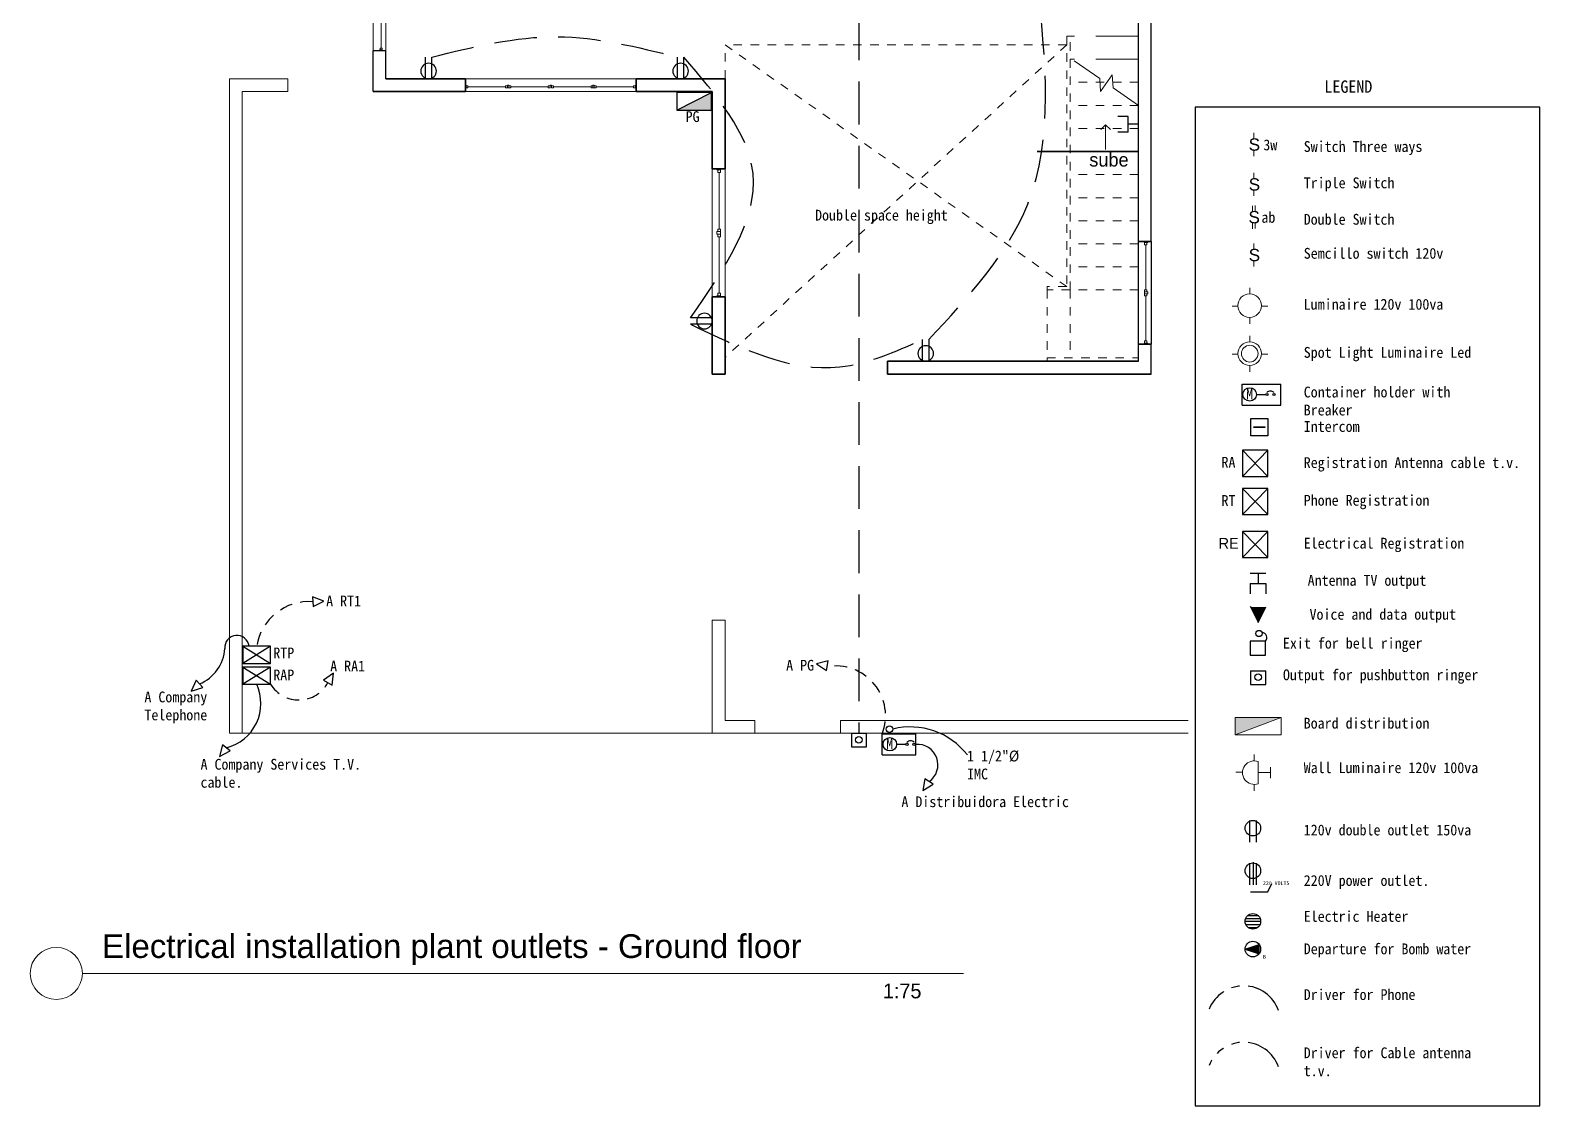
# Model space of a CAD drawing. Header units: inches. Extents: x 41 to 213, y -29 to -2.
# Drawn here: x 63.89 to 81.56, y -28.76 to -16.17 of the extents above; entities that cross this region are included whole.
import ezdxf

# ---------------------------------------------------------------- set-up
doc = ezdxf.new("R2010")
doc.units = ezdxf.units.IN
doc.header["$MEASUREMENT"] = 0
for name, pattern in [('ACAD_ISO04W100', [30, 24, -3, 0, -3]), ('ACAD_ISO05W100', [33, 24, -3, 0, -3, 0, -3]), ('DASHED', [0.75, 0.5, -0.25]), ('HIDDEN', [0.375, 0.25, -0.125]), ('Overhead', [0.003969, 0.002381, -0.001587])]:
    doc.linetypes.add(name, pattern=pattern)
for name, color, linetype in [('04', 4, 'Continuous'), ('ELECTRICAS', 3, 'DASHED'), ('ELIGHTCLG', 3, 'Continuous'), ('ESWITCH', 2, 'Continuous'), ('L-LUMINARIAS', 6, 'Continuous')]:
    doc.layers.add(name, color=color, linetype=linetype)
for name, color, linetype, lineweight in [('A-FLORHRM', 1, 'Continuous', 9), ('A-FLORSTM', 2, 'Continuous', 9), ('A-GLAZIDM', 7, 'Continuous', 0), ('A-SECTMBM', 5, 'Overhead', 9), ('A-WALL', 6, 'Continuous', 35), ('DIM', 6, 'Continuous', 18), ('inne_gulv', 252, 'Continuous', 15), ('LEYENDA', 161, 'Continuous', 20), ('TARJETA', 7, 'Continuous', 0), ('textos', 7, 'Continuous', 18)]:
    doc.layers.add(name, color=color, linetype=linetype, lineweight=lineweight)
doc.styles.add('ARCHISEL', font='archisel.shx', dxfattribs={"height": 0.55})
doc.styles.add('F-1', font='arial.ttf', dxfattribs={"height": 0.3})

# ---------------------------------------------------------------- blocks, each defined once
blk = doc.blocks.new('flech')
at = {"layer": 'A-FLORSTM'}
for p in [(195.172, -0.043), (195.349, -0.043), (195.26, -0.705)]:
    blk.add_line(p, (195.26, 0.045), dxfattribs=at)
blk = doc.blocks.new('cutlin')
at = {"layer": 'A-FLORSTM'}
for p, q in [((195.206, 0.586), (194.81, 0.86)), ((195.22, 0.383), (195.206, 0.586)), ((195.401, 0.644), (195.22, 0.383)), ((195.415, 0.441), (195.401, 0.644)), ((195.81, 0.167), (195.415, 0.441))]:
    blk.add_line(p, q, dxfattribs=at)
blk = doc.blocks.new('STAIRS')
at = {"layer": 'A-FLORHRM', "linetype": 'Overhead'}
for p, q in [((-7.374, 22.899), (-7.374, 19.969)), ((-7.334, 19.929), (-7.334, 22.899)), ((-7.374, 19.969), (-7.604, 19.969)), ((-7.604, 19.929), (-7.604, 19.969)), ((-7.334, 19.929), (-7.604, 19.929)), ((-7.374, 19.929), (-7.334, 19.929)), ((-7.604, 19.134), (-6.534, 19.134)), ((-7.604, 19.134), (-7.604, 19.094)), ((-7.604, 19.094), (-6.534, 19.094))]:
    blk.add_line(p, q, dxfattribs=at)
at = {"layer": 'A-SECTMBM', "linetype": 'DASHED'}
for p, q in [((-6.534, 22.899), (-7.334, 22.899)), ((-6.534, 22.629), (-7.334, 22.629))]:
    blk.add_line(p, q, dxfattribs=at)
at = {"layer": 'A-SECTMBM'}
for p, q in [((-6.534, 22.359), (-7.334, 22.359)), ((-6.534, 22.089), (-7.334, 22.089)), ((-6.534, 21.819), (-7.334, 21.819)), ((-6.534, 21.549), (-7.334, 21.549)), ((-6.534, 21.279), (-7.334, 21.279)), ((-6.534, 21.009), (-7.334, 21.009)), ((-6.534, 20.739), (-7.334, 20.739)), ((-6.534, 20.469), (-7.334, 20.469)), ((-6.534, 20.199), (-7.334, 20.199)), ((-7.334, 19.929), (-7.604, 19.929)), ((-7.604, 19.929), (-7.604, 19.134)), ((-6.534, 19.929), (-7.334, 19.929)), ((-7.334, 19.929), (-7.334, 19.134))]:
    blk.add_line(p, q, dxfattribs=at)
at = {"layer": 'inne_gulv'}
blk.add_line((-7.374, 22.899), (-7.334, 22.899), dxfattribs=at)
at = {"layer": 'A-FLORSTM'}
for name, p, xscale, yscale, zscale in [('cutlin', (-153.649, 21.964), 0.7513142787825018, 0.7513142787825018, 0.7513142787825018), ('flech', (-133.049, 21.833), 0.6459580853920102, 0.6459580853920102, 0.6459580853920102)]:
    blk.add_blockref(name, p, dxfattribs=dict(at, xscale=xscale, yscale=yscale, zscale=zscale))
at = {"layer": 'A-FLORSTM', "insert": (-6.649, 21.532), "char_height": 0.1588, "width": 0.36671, "attachment_point": 3, "line_spacing_factor": 0.938532, "bg_fill": 3, "box_fill_scale": 1.25, "bg_fill_color": 0, "bg_fill_transparency": 0}
blk.add_mtext('sube', dxfattribs=at)
blk = doc.blocks.new('ytr')
for p, q in [((137.209, 60.366), (138.759, 60.366)), ((138.757, 60.366), (140.306, 60.366)), ((138.759, 60.134), (137.209, 60.134)), ((140.306, 60.134), (138.757, 60.134))]:
    blk.add_line(p, q)
at = {"layer": 'A-GLAZIDM', "lineweight": 18}
for p, q in [((137.211, 60.25), (137.225, 60.25)), ((137.225, 60.204), (137.225, 60.25)), ((137.225, 60.236), (137.257, 60.236)), ((137.225, 60.204), (137.257, 60.204)), ((137.257, 60.236), (137.257, 60.204)), ((137.939, 60.22), (137.257, 60.22)), ((137.939, 60.236), (137.939, 60.204)), ((137.939, 60.236), (137.971, 60.236)), ((138.031, 60.204), (137.939, 60.204)), ((137.971, 60.204), (137.971, 60.25)), ((137.998, 60.25), (137.971, 60.25)), ((137.998, 60.204), (137.998, 60.25)), ((138.031, 60.236), (137.998, 60.236)), ((138.031, 60.236), (138.031, 60.204)), ((138.713, 60.22), (138.031, 60.22)), ((138.713, 60.236), (138.713, 60.204)), ((138.745, 60.236), (138.713, 60.236)), ((138.745, 60.204), (138.713, 60.204)), ((138.745, 60.204), (138.745, 60.25)), ((138.759, 60.25), (138.745, 60.25)), ((138.759, 60.25), (138.772, 60.25)), ((138.772, 60.204), (138.772, 60.25)), ((138.772, 60.236), (138.805, 60.236)), ((138.772, 60.204), (138.805, 60.204)), ((138.805, 60.236), (138.805, 60.204)), ((139.487, 60.22), (138.805, 60.22)), ((139.487, 60.236), (139.487, 60.204)), ((139.487, 60.236), (139.519, 60.236)), ((139.578, 60.204), (139.487, 60.204)), ((139.519, 60.204), (139.519, 60.25)), ((139.546, 60.25), (139.519, 60.25)), ((139.546, 60.204), (139.546, 60.25)), ((139.578, 60.236), (139.546, 60.236)), ((139.578, 60.236), (139.578, 60.204)), ((140.26, 60.22), (139.578, 60.22)), ((140.26, 60.236), (140.26, 60.204)), ((140.293, 60.236), (140.26, 60.236)), ((140.293, 60.204), (140.26, 60.204)), ((140.293, 60.204), (140.293, 60.25)), ((140.306, 60.25), (140.293, 60.25))]:
    blk.add_line(p, q, dxfattribs=at)
at = {"layer": 'A-GLAZIDM'}
for p, q in [((137.971, 60.204), (137.971, 60.25)), ((137.971, 60.25), (137.998, 60.25)), ((137.998, 60.204), (137.971, 60.204)), ((137.998, 60.25), (137.998, 60.204)), ((139.519, 60.204), (139.519, 60.25)), ((139.519, 60.25), (139.546, 60.25)), ((139.546, 60.204), (139.519, 60.204)), ((139.546, 60.25), (139.546, 60.204))]:
    blk.add_line(p, q, dxfattribs=at)
blk = doc.blocks.new('irt')
for p, q in [((140.346, 58.03), (140.346, 59.228)), ((140.465, 59.228), (140.465, 58.03))]:
    blk.add_line(p, q)
at = {"layer": 'A-GLAZIDM', "lineweight": 18}
for p, q in [((140.388, 59.228), (140.388, 59.218)), ((140.423, 59.218), (140.388, 59.218)), ((140.398, 59.218), (140.398, 59.193)), ((140.398, 59.193), (140.423, 59.193)), ((140.411, 59.193), (140.411, 58.664)), ((140.423, 59.218), (140.423, 59.193)), ((140.423, 58.64), (140.387, 58.64)), ((140.387, 58.64), (140.387, 58.618)), ((140.423, 58.618), (140.387, 58.618)), ((140.398, 58.664), (140.423, 58.664)), ((140.398, 58.664), (140.398, 58.64)), ((140.398, 58.593), (140.398, 58.618)), ((140.398, 58.593), (140.423, 58.593)), ((140.411, 58.593), (140.411, 58.065)), ((140.423, 58.664), (140.423, 58.593)), ((140.423, 58.04), (140.388, 58.04)), ((140.388, 58.03), (140.388, 58.04)), ((140.398, 58.065), (140.423, 58.065)), ((140.398, 58.04), (140.398, 58.065)), ((140.423, 58.04), (140.423, 58.065))]:
    blk.add_line(p, q, dxfattribs=at)
at = {"layer": 'A-GLAZIDM'}
for p, q in [((140.387, 58.618), (140.387, 58.64)), ((140.387, 58.64), (140.423, 58.64)), ((140.423, 58.618), (140.387, 58.618)), ((140.423, 58.64), (140.423, 58.618))]:
    blk.add_line(p, q, dxfattribs=at)
blk = doc.blocks.new('wind')
for p, q in [((108.159, 25.319), (108.159, 24.119)), ((108.309, 24.119), (108.309, 25.319))]:
    blk.add_line(p, q)
at = {"layer": 'A-GLAZIDM', "lineweight": 18}
for p, q in [((108.231, 25.307), (108.231, 25.282)), ((108.231, 25.307), (108.267, 25.307)), ((108.256, 25.282), (108.231, 25.282)), ((108.244, 25.282), (108.244, 24.754)), ((108.256, 25.307), (108.256, 25.282)), ((108.267, 25.318), (108.267, 25.307)), ((108.231, 24.754), (108.231, 24.683)), ((108.256, 24.754), (108.231, 24.754)), ((108.256, 24.754), (108.256, 24.729)), ((108.231, 24.729), (108.267, 24.729)), ((108.231, 24.708), (108.267, 24.708)), ((108.256, 24.683), (108.231, 24.683)), ((108.244, 24.683), (108.244, 24.155)), ((108.256, 24.683), (108.256, 24.708)), ((108.267, 24.729), (108.267, 24.708)), ((108.256, 24.155), (108.231, 24.155)), ((108.231, 24.13), (108.231, 24.155)), ((108.231, 24.13), (108.267, 24.13)), ((108.256, 24.13), (108.256, 24.155)), ((108.267, 24.119), (108.267, 24.13))]:
    blk.add_line(p, q, dxfattribs=at)
at = {"layer": 'A-GLAZIDM'}
for p, q in [((108.231, 24.729), (108.231, 24.708)), ((108.267, 24.729), (108.231, 24.729)), ((108.231, 24.708), (108.267, 24.708)), ((108.267, 24.708), (108.267, 24.729))]:
    blk.add_line(p, q, dxfattribs=at)
blk = doc.blocks.new('tomacor')
for p, q in [((-335.301, -92.907, 0), (-335.301, -93.16, 0)), ((-335.226, -92.907, 0), (-335.226, -93.16, 0))]:
    blk.add_line(p, q)
blk.add_circle((-335.264, -92.997, 0), 0.0911)
blk = doc.blocks.new('erasgts')
for p, q in [((198.391, -32.993), (198.573, -32.993)), ((198.482, -32.993), (198.482, -33.113)), ((198.391, -33.113), (198.391, -33.234)), ((198.391, -33.113), (198.573, -33.113)), ((198.573, -33.113), (198.573, -33.234))]:
    blk.add_line(p, q)
blk = doc.blocks.new('luminaria techo')
at = {"layer": 'LEYENDA', "color": 2}
for p, q in [((-80.776, 181.987), (-80.776, 181.938)), ((-80.87, 181.844), (-80.915, 181.844)), ((-80.777, 181.755), (-80.777, 181.706)), ((-80.686, 181.843), (-80.636, 181.843))]:
    blk.add_line(p, q, dxfattribs=at)
blk.add_circle((-80.778, 181.847), 0.092, dxfattribs=at)
blk = doc.blocks.new('int. simple')
at = {"layer": 'LEYENDA'}
for p, q in [((-80.385, 188.306), (-80.385, 188.346)), ((-80.385, 188.166), (-80.385, 188.206))]:
    blk.add_line(p, q, dxfattribs=at)
at = {"layer": 'LEYENDA', "style": 'F-1'}
blk.add_text('S', height=0.096, dxfattribs=at).set_placement((-80.425, 188.208))
blk = doc.blocks.new('int. doble')
at = {"layer": 'LEYENDA'}
for p, q in [((847.494, 665.809), (847.422, 665.809)), ((847.494, 665.775), (847.423, 665.775)), ((847.692, 665.775), (847.622, 665.775)), ((847.69, 665.809), (847.63, 665.809))]:
    blk.add_line(p, q, dxfattribs=at)
at = {"layer": 'LEYENDA', "style": 'F-1'}
blk.add_text('S', height=0.144, rotation=90, dxfattribs=at).set_placement((847.629, 665.729))
blk = doc.blocks.new('dist')
blk.add_hatch(color=256).paths.add_polyline_path([(161.974, 35.87), (161.974, 35.667), (162.511, 35.87)])
blk.add_line((162.511, 35.87, 0), (161.974, 35.667, 0))
at = {"elevation": 0}
blk.add_lwpolyline([(161.974, 35.87), (161.974, 35.667), (162.511, 35.667), (162.511, 35.87)], close=True, dxfattribs=at)
blk = doc.blocks.new('asdhteas')
at = {"layer": 'LEYENDA', "color": 2}
for p, q in [((128.834, 35.533), (128.834, 35.607)), ((128.883, 35.265), (128.883, 35.524)), ((128.698, 35.4), (128.622, 35.4)), ((128.883, 35.395), (129.027, 35.395)), ((129.027, 35.33), (129.027, 35.46)), ((128.834, 35.184), (128.834, 35.258))]:
    blk.add_line(p, q, dxfattribs=at)
blk.add_arc((128.836, 35.395), 0.138, 69.9818, 290.0182, dxfattribs=at)
blk = doc.blocks.new('ledsopt')
at = {"layer": 'LEYENDA', "color": 2}
for p, q in [((-359.734, -89.575, 0), (-359.734, -89.649, 0)), ((-359.874, -89.79, 0), (-359.941, -89.79, 0)), ((-359.598, -89.791, 0), (-359.523, -89.791, 0)), ((-359.734, -89.923, 0), (-359.734, -89.998, 0))]:
    blk.add_line(p, q, dxfattribs=at)
for radius in [0.138, 0.098]:
    blk.add_circle((-359.736, -89.785, 0), radius, dxfattribs=at)
blk = doc.blocks.new('iinerco')
at = {"layer": 'ELIGHTCLG'}
for p, q in [((-359.353, -99.702), (-359.531, -99.702)), ((-359.531, -99.702), (-359.531, -99.864)), ((-359.353, -99.864), (-359.353, -99.702)), ((-359.531, -99.864), (-359.353, -99.864)), ((-359.526, -100.048), (-359.526, -100.209)), ((-359.526, -100.048), (-359.526, -100.209)), ((-359.526, -100.048), (-359.349, -100.048)), ((-359.349, -100.209), (-359.349, -100.048)), ((-359.349, -100.209), (-359.349, -100.048)), ((-359.526, -100.209), (-359.349, -100.209))]:
    blk.add_line(p, q, dxfattribs=at)
for centre, radius in [((-359.429, -99.612), 0.0368), ((-359.439, -100.124), 0.0386), ((-359.439, -100.124), 0.0386)]:
    blk.add_circle(centre, radius, dxfattribs=at)
blk.add_arc((-359.396, -99.661), 0.0595, 316.3607, 87.8505, dxfattribs=at)
blk = doc.blocks.new('INT')
at = {"layer": 'ESWITCH'}
blk.add_lwpolyline([(-0.225, 0.225), (0, 0.225), (0, 0), (-0.225, 0)], close=True, dxfattribs=at)
at = {"layer": 'L-LUMINARIAS'}
blk.add_lwpolyline([(-0.187, 0.119), (-0.04, 0.119), (-0.04, 0.107), (-0.187, 0.107)], close=True, dxfattribs=at)

msp = doc.modelspace()

# ---------------------------------------------------------------- hatches: boundary and pattern name
for points in [[(71.864, -17.107), (71.864, -16.904), (71.456, -17.107)], [(78.35, -22.922), (78.168, -22.922), (78.259, -23.105)], [(78.273, -26.873), (78.108, -26.926), (78.273, -26.98)]]:
    msp.add_hatch(color=256).paths.add_polyline_path(points)

# ---------------------------------------------------------------- linework, layer by layer
for p, q in [((71.456, -17.107), (71.864, -16.904)), ((78.241, -20.436), (78.35, -20.436)), ((78.078, -21.089), (78.375, -21.394)), ((78.078, -21.394), (78.375, -21.089)), ((78.078, -21.537), (78.375, -21.842)), ((78.078, -21.842), (78.375, -21.537)), ((78.078, -22.038), (78.375, -22.343)), ((78.078, -22.343), (78.375, -22.038)), ((78.168, -22.525), (78.35, -22.525)), ((78.259, -22.525), (78.259, -22.646)), ((78.168, -22.646), (78.168, -22.767)), ((78.168, -22.646), (78.35, -22.646)), ((78.35, -22.646), (78.35, -22.767)), ((78.168, -22.912, 0), (78.259, -23.095, 0)), ((78.259, -23.105, 0), (78.35, -22.922, 0)), ((66.379, -23.381), (66.704, -23.583)), ((66.704, -23.381), (66.379, -23.583)), ((66.379, -23.625), (66.704, -23.826)), ((66.704, -23.625), (66.379, -23.826)), ((74.028, -24.529), (74.137, -24.529)), ((78.161, -25.42, 0), (78.161, -25.674, 0)), ((78.236, -25.42, 0), (78.236, -25.674, 0)), ((78.161, -25.919, 0), (78.161, -26.172, 0)), ((78.201, -25.91, 0), (78.201, -26.172, 0)), ((78.236, -25.919, 0), (78.236, -26.172, 0)), ((78.17, -26.256), (78.373, -26.256)), ((78.373, -26.256), (78.422, -26.157)), ((78.108, -26.599), (78.29, -26.599)), ((78.115, -26.566), (78.283, -26.566)), ((78.116, -26.64), (78.281, -26.64)), ((78.138, -26.534), (78.26, -26.534)), ((78.145, -26.675), (78.253, -26.675)), ((78.108, -26.926, 0), (78.273, -26.873, 0)), ((78.108, -26.926, 0), (78.273, -26.98, 0)), ((78.273, -26.98, 0), (78.273, -26.873, 0))]:
    msp.add_line(p, q)
for points in [[(71.864, -17.107), (71.864, -16.904), (71.456, -16.904), (71.456, -17.107)], [(78.078, -21.394), (78.375, -21.394), (78.375, -21.089), (78.078, -21.089)], [(78.078, -21.842), (78.375, -21.842), (78.375, -21.537), (78.078, -21.537)], [(78.078, -22.343), (78.375, -22.343), (78.375, -22.038), (78.078, -22.038)], [(67.327, -22.856), (67.196, -22.802), (67.2, -22.918)], [(66.379, -23.583), (66.704, -23.583), (66.704, -23.381), (66.379, -23.381)], [(66.379, -23.826), (66.704, -23.826), (66.704, -23.625), (66.379, -23.625)], [(73.091, -23.587), (73.209, -23.667), (73.228, -23.551)], [(65.774, -23.906), (65.91, -23.865), (65.833, -23.778)], [(67.441, -23.698), (67.324, -23.779), (67.425, -23.838)], [(66.104, -24.671), (66.232, -24.607), (66.14, -24.534)], [(74.338, -25.071), (74.459, -24.997), (74.361, -24.932)]]:
    msp.add_lwpolyline(points, close=True)
at = {"elevation": 0}
msp.add_lwpolyline([(77.524, -28.76), (81.557, -28.76), (81.557, -17.075), (77.524, -17.075)], close=True, dxfattribs=at)
for centre, radius in [((78.162, -20.435), 0.0788), ((78.363, -20.436), 0.0133), ((78.445, -20.436), 0.0133), ((73.95, -24.529), 0.0788), ((74.151, -24.529), 0.0133), ((74.233, -24.529), 0.0133), ((78.199, -25.511, 0), 0.0911), ((78.199, -26.009, 0), 0.0911), ((78.199, -26.601, 0), 0.0911), ((78.199, -26.926, 0), 0.0911)]:
    msp.add_circle(centre, radius)
for centre, radius, start, end in [((78.405, -20.453), 0.0573, 45.1904, 137.3742), ((66.31, -23.398), 0.143, 6.8636, 184.1971), ((65.693, -23.382), 0.475, 292.0209, 356.761), ((66.053, -24.05), 0.537, 284.2799, 24.6743), ((74.188, -25.175), 0.849, 37.907, 103.7813), ((74.193, -24.546), 0.0573, 45.1904, 137.3742), ((74.274, -24.769), 0.239, 304.8796, 94.4404)]:
    msp.add_arc(centre, radius, start, end)
at = {"layer": '04', "color": 43, "ltscale": 0.25}
for p, q in [((78.073, -20.56), (78.073, -20.315)), ((78.073, -20.315), (78.525, -20.315)), ((78.525, -20.56), (78.525, -20.315)), ((78.073, -20.56), (78.525, -20.56)), ((73.861, -24.653), (73.861, -24.408)), ((73.861, -24.408), (74.255, -24.408)), ((74.255, -24.653), (74.255, -24.408)), ((73.861, -24.653), (74.255, -24.653))]:
    msp.add_line(p, q, dxfattribs=at)
at = {"layer": 'A-FLORHRM', "linetype": 'HIDDEN', "ltscale": 0.4}
for p in [(76.02, -16.344), (72.022, -16.741)]:
    msp.add_line(p, (72.022, -16.344), dxfattribs=at)
at = {"layer": 'A-WALL', "lineweight": 25}
for p, q in [((76.86, -18.647), (76.86, -15.344)), ((77.01, -18.647), (77.01, -15.194)), ((67.904, -16.891), (67.904, -16.414)), ((68.054, -16.414), (67.904, -16.414)), ((68.054, -16.741), (68.054, -16.414)), ((76.86, -20.047), (76.86, -19.847)), ((77.01, -20.197), (77.01, -19.847))]:
    msp.add_line(p, q, dxfattribs=at)
at = {"layer": 'A-WALL'}
for p, q in [((68.983, -16.741), (68.054, -16.741)), ((68.983, -16.741), (68.983, -16.891)), ((72.022, -16.741), (70.983, -16.741)), ((70.983, -16.741), (70.983, -16.891)), ((72.022, -17.794), (72.022, -16.741)), ((67.904, -16.891), (68.983, -16.891)), ((70.983, -16.891), (71.872, -16.891)), ((71.872, -16.891), (71.872, -17.794)), ((71.872, -17.794), (72.022, -17.794)), ((77.01, -18.647), (76.86, -18.647)), ((71.872, -19.294), (71.872, -20.197)), ((71.872, -19.294), (72.022, -19.294)), ((72.022, -20.197), (72.022, -19.294)), ((77.01, -19.847), (76.86, -19.847)), ((76.86, -20.047), (73.922, -20.047)), ((73.922, -20.197), (73.922, -20.047)), ((72.022, -20.197), (71.872, -20.197)), ((77.01, -20.197), (73.922, -20.197))]:
    msp.add_line(p, q, dxfattribs=at)
at = {"layer": 'DIM', "color": 9, "lineweight": 13}
msp.add_line((64.501, -27.211), (74.812, -27.211), dxfattribs=at)
msp.add_circle((64.196, -27.211), 0.305, dxfattribs=at)
at = {"layer": 'ELECTRICAS'}
msp.add_line((73.589, -15.275), (73.589, -24.4), dxfattribs=at)
at = {"layer": 'ELECTRICAS', "ltscale": 0.3}
for centre, radius, start, end in [((67.154, -23.479), 0.62, 85.8887, 170.9125), ((73.318, -24.196), 0.583, 338.5976, 100.1883), ((67.034, -23.624), 0.387, 211.4441, 331.6132)]:
    msp.add_arc(centre, radius, start, end, dxfattribs=at)
at = {"layer": 'ELECTRICAS', "color": 0, "linetype": 'ACAD_ISO04W100', "ltscale": 0.02}
msp.add_arc((78.09, -27.79, 0), 0.434, 19.4762, 158.3419, dxfattribs=at)
at = {"layer": 'ELECTRICAS', "color": 0, "linetype": 'ACAD_ISO05W100', "ltscale": 0.02}
msp.add_arc((78.09, -28.45, 0), 0.434, 19.4762, 158.3419, dxfattribs=at)
at = {"layer": 'ELECTRICAS'}
for points in [[(68.591, -16.487), (70.057, -16.25), (71.465, -16.487)], [(71.618, -19.539), (72.35, -17.851), (71.54, -16.487)], [(71.618, -19.614), (73.366, -20.114), (74.333, -19.793)]]:
    msp.add_spline(points, degree=3, dxfattribs=at)
at = {"layer": 'ELIGHTCLG'}
for p, q in [((73.501, -24.4), (73.501, -24.561)), ((73.501, -24.4), (73.501, -24.561)), ((73.501, -24.4), (73.678, -24.4)), ((73.678, -24.561), (73.678, -24.4)), ((73.678, -24.561), (73.678, -24.4)), ((73.501, -24.561), (73.678, -24.561))]:
    msp.add_line(p, q, dxfattribs=at)
for centre in [(73.947, -24.351), (73.587, -24.476)]:
    msp.add_circle(centre, 0.0386, dxfattribs=at)
at = {"layer": 'inne_gulv'}
for p, q in [((67.904, -16.414), (67.904, -14.414)), ((68.054, -14.414), (68.054, -16.414)), ((66.222, -24.4), (66.222, -16.741)), ((66.222, -16.741), (66.904, -16.741)), ((66.904, -16.891), (66.904, -16.741)), ((68.983, -16.741), (70.983, -16.741)), ((66.372, -16.891), (66.372, -24.4)), ((66.372, -16.891), (66.904, -16.891)), ((68.983, -16.891), (70.983, -16.891)), ((71.872, -17.794), (71.872, -19.294)), ((72.022, -17.794), (72.022, -19.294)), ((76.86, -18.647), (76.86, -19.847)), ((77.01, -18.647), (77.01, -19.847)), ((72.022, -23.077), (71.872, -23.077)), ((71.872, -24.25), (71.872, -23.077)), ((72.022, -23.077), (72.022, -24.25)), ((71.872, -24.25), (71.872, -24.4)), ((72.022, -24.25), (72.372, -24.25)), ((72.372, -24.25), (72.372, -24.4)), ((73.372, -24.25), (77.442, -24.25)), ((73.372, -24.25), (73.372, -24.4)), ((66.372, -24.4), (66.222, -24.4)), ((66.372, -24.4), (71.872, -24.4)), ((71.872, -24.4), (72.372, -24.4)), ((72.372, -24.4), (73.372, -24.4)), ((73.372, -24.4), (77.442, -24.4))]:
    msp.add_line(p, q, dxfattribs=at)

# ---------------------------------------------------------------- block references
at = {"xscale": -1}
for p, rotation in [((403.817, -109.648, 0), 180), ((406.766, -109.648, 0), 180), ((164.778, 315.687, 0), 270), ((409.635, -112.953, 0), 180)]:
    msp.add_blockref('tomacor', p, dxfattribs=dict(at, rotation=rotation))
at = {"xscale": 1.5, "yscale": 1.5, "zscale": 1.5}
for p in [(198.787, -299.895, 0), (198.787, -300.362, 0), (198.787, -301.188, 0)]:
    msp.add_blockref('int. simple', p, dxfattribs=at)
at = {"rotation": 270}
msp.add_blockref('int. doble', (-587.582, 829.196, 0), dxfattribs=at)
msp.add_blockref('iinerco', (437.699, 76.379))
at = {"layer": 'inne_gulv', "xscale": 0.6456977258692689, "yscale": 0.6456977258692689, "zscale": 0.6456977258692689, "rotation": 90}
msp.add_blockref('ytr', (106.882, -105.01), dxfattribs=at)
at = {"layer": 'inne_gulv'}
for name, p, xscale, yscale, zscale in [('ytr', (-19.613, -55.72), 0.6456977258692689, 0.6456977258692689, 0.6456977258692689), ('irt', (-103.769, -91.918), 1.251492482400238, 1.251492482400238, 1.251492482400238)]:
    msp.add_blockref(name, p, dxfattribs=dict(at, xscale=xscale, yscale=yscale, zscale=zscale))
for name, p in [('ledsopt', (437.898, 69.827, 0)), ('dist', (-83.981, -60.086, 0)), ('asdhteas', (-50.621, -60.256, 0))]:
    msp.add_blockref(name, p, dxfattribs=at)
at = {"layer": 'L-LUMINARIAS', "xscale": 0.8910597757501932, "yscale": 0.8910597757501932, "zscale": 0.8910597757501932}
msp.add_blockref('INT', (78.375, -20.919), dxfattribs=at)
at = {"layer": 'LEYENDA', "xscale": 1.5, "yscale": 1.5, "zscale": 1.5}
msp.add_blockref('luminaria techo', (199.328, -292.167), dxfattribs=at)

# ---------------------------------------------------------------- texts
at = {"lineweight": 9, "insert": (64.731, -26.753), "char_height": 0.27677, "width": 10.36624, "attachment_point": 1}
msp.add_mtext('{\\fArial|b0|i0|c0|p34;Electrical installation plant outlets - Ground floor}', dxfattribs=at)
at = {"layer": 'TARJETA', "color": 3, "style": 'ARCHISEL'}
msp.add_text('1:75', height=0.173, rotation=0.024, dxfattribs=at).set_placement((73.87, -27.502))
at = {"layer": 'textos', "color": 6}
msp.add_text('RE', height=0.1264, dxfattribs=at).set_placement((77.798, -22.241))
at = {"layer": 'textos', "attachment_point": 1}
for s, insert, char_height, width in [('{\\fBatangChe|b0|i0|c0|p49;\\C6;LEGEND}', (79.036, -16.761, 0), 0.14469, 2.41476), ('{\\fBatangChe|b0|i0|c0|p49;\\C6;PG}', (71.56, -17.121), 0.1264, 2.07666), ('{\\fBatangChe|b0|i0|c0|p49;\\C6;3w}', (78.321, -17.452, 0), 0.1264, 2.07666), ('{\\fBatangChe|b0|i0|c0|p49;\\C6;Switch Three ways}', (78.794, -17.471, 0), 0.1264, 2.10957), ('{\\fBatangChe|b0|i0|c0|p49;\\C6;Triple Switch}', (78.794, -17.896, 0), 0.1264, 2.10957), ('{\\fBatangChe|b0|i0|c0|p49;\\C6;Double space height}', (73.076, -18.274), 0.1264, 2.07666), ('{\\fBatangChe|b0|i0|c0|p49;\\C6;ab}', (78.299, -18.3, 0), 0.1264, 2.07666), ('{\\fBatangChe|b0|i0|c0|p49;\\C6;Double Switch}', (78.794, -18.323, 0), 0.1264, 2.10957), ('{\\fBatangChe|b0|i0|c0|p49;\\C6;Semcillo switch 120v}', (78.794, -18.721, 0), 0.1264, 2.10957), ('{\\fBatangChe|b0|i0|c0|p49;\\C6;Luminaire 120v 100va}', (78.794, -19.317, 0), 0.1264, 2.07666), ('{\\fBatangChe|b0|i0|c0|p49;\\C6;Spot Light Luminaire Led }', (78.794, -19.88, 0), 0.1264, 2.07666), ('{\\fBatangChe|b0|i0|c0|p49;\\C6;M}', (78.12, -20.368), 0.1264, 2.07666), ('{\\fBatangChe|b0|i0|c0|p49;\\C6;Container holder with Breaker }', (78.794, -20.344, 0), 0.1264, 2.23063), ('{\\fBatangChe|b0|i0|c0|p49;\\C6;Intercom}', (78.794, -20.747, 0), 0.1264, 2.07666), ('{\\fBatangChe|b0|i0|c0|p49;\\C6;RA}', (77.832, -21.166), 0.1264, 2.07666), ('{\\fBatangChe|b0|i0|c0|p49;\\C6;Registration Antenna cable t.v.}', (78.794, -21.17, 0), 0.1264, 2.55867), ('{\\fBatangChe|b0|i0|c0|p49;\\C6;RT}', (77.832, -21.613), 0.1264, 2.07666), ('{\\fBatangChe|b0|i0|c0|p49;\\C6;Phone Registration}', (78.794, -21.611, 0), 0.1264, 2.56389), ('{\\fBatangChe|b0|i0|c0|p49;\\C6;Electrical Registration}', (78.794, -22.113, 0), 0.1264, 2.56389), ('{\\fBatangChe|b0|i0|c0|p49;\\C6;Antenna TV output}', (78.84, -22.548), 0.1264, 2.07666), ('{\\fBatangChe|b0|i0|c0|p49;\\C6;A RT1}', (67.354, -22.789), 0.1264, 2.07666), ('{\\fBatangChe|b0|i0|c0|p49;\\C6;Voice and data output}', (78.862, -22.945, 0), 0.1264, 2.07666), ('{\\fBatangChe|b0|i0|c0|p49;\\C6;Exit for bell ringer}', (78.551, -23.283, 0), 0.1264, 2.5467), ('{\\fBatangChe|b0|i0|c0|p49;\\C6;RTP}', (66.735, -23.397), 0.1264, 2.07666), ('{\\fBatangChe|b0|i0|c0|p49;\\C6;RAP}', (66.735, -23.655), 0.1264, 2.07666), ('{\\fBatangChe|b0|i0|c0|p49;\\C6;A RA1}', (67.401, -23.551), 0.1264, 2.07666), ('{\\fBatangChe|b0|i0|c0|p49;\\C6;A PG }', (72.737, -23.541), 0.1264, 2.07666), ('{\\fBatangChe|b0|i0|c0|p49;\\C6;Output for pushbutton ringer}', (78.551, -23.653, 0), 0.1264, 2.5467), ('{\\fBatangChe|b0|i0|c0|p49;\\C6;A Company \\PTelephone}', (65.227, -23.912), 0.1264, 2.07666), ('{\\fBatangChe|b0|i0|c0|p49;\\C6;Board distribution}', (78.794, -24.219, 0), 0.1264, 2.07666), ('{\\fBatangChe|b0|i0|c0|p49;\\C6;M}', (73.908, -24.461), 0.1264, 2.07666), ('{\\fBatangChe|b0|i0|c0|p49;\\C6;A Company Services T.V. cable.}', (65.884, -24.7), 0.1264, 2.07666), ('{\\fBatangChe|b0|i0|c0|p49;\\C6;1 1/2"Ø\\PIMC }', (74.854, -24.603), 0.1264, 2.07666), ('{\\fBatangChe|b0|i0|c0|p49;\\C6;Wall Luminaire 120v 100va}', (78.794, -24.74, 0), 0.1264, 2.07666), ('{\\fBatangChe|b0|i0|c0|p49;\\C6;A Distribuidora Electric}', (74.086, -25.138), 0.1264, 2.07666), ('{\\fBatangChe|b0|i0|c0|p49;\\C6;120v double outlet 150va}', (78.794, -25.469, 0), 0.1264, 2.67759), ('{\\fBatangChe|b0|i0|c0|p49;\\C6;220 VOLTS}', (78.317, -26.132, 0), 0.04386, 0.92909), ('{\\fBatangChe|b0|i0|c0|p49;\\C6;220V power outlet.}', (78.794, -26.06, 0), 0.1264, 2.67759), ('{\\fBatangChe|b0|i0|c0|p49;\\C6;Electric Heater}', (78.794, -26.48, 0), 0.1264, 2.67759), ('{\\fBatangChe|b0|i0|c0|p49;\\C6;Departure for Bomb water}', (78.794, -26.86, 0), 0.1264, 2.67759), ('{\\fBatangChe|b0|i0|c0|p49;\\C6;B}', (78.317, -26.994, 0), 0.04386, 0.92909), ('{\\fBatangChe|b0|i0|c0|p49;\\C6;Driver for Phone}', (78.794, -27.395, 0), 0.1264, 2.07666), ('{\\fBatangChe|b0|i0|c0|p49;\\C6;Driver for Cable antenna t.v.}', (78.794, -28.076, 0), 0.1264, 2.07666)]:
    msp.add_mtext(s, dxfattribs=dict(at, insert=insert, char_height=char_height, width=width))

# ---------------------------------------------------------------- next in the draw order: block references
at = {"layer": 'inne_gulv'}
msp.add_blockref('STAIRS', (83.394, -39.142), dxfattribs=at)

# ---------------------------------------------------------------- next in the draw order: linework, layer by layer
at = {"layer": 'A-FLORHRM', "linetype": 'HIDDEN', "ltscale": 0.4}
for p, q in [((76.02, -16.344), (72.022, -20.003)), ((72.022, -16.344), (76.02, -19.172))]:
    msp.add_line(p, q, dxfattribs=at)
at = {"layer": 'A-WALL'}
msp.add_line((76.86, -17.592), (75.675, -17.592), dxfattribs=at)
at = {"layer": 'ELECTRICAS'}
msp.add_spline([(74.408, -19.793), (75.564, -18.21), (75.674, -15.597)], degree=3, dxfattribs=at)

# ---------------------------------------------------------------- next in the draw order: block references
at = {"xscale": -1}
for name, p, rotation in [('erasgts', (109.852, -215.756), 270), ('wind', (-31.299, 5.472), 180)]:
    msp.add_blockref(name, p, dxfattribs=dict(at, rotation=rotation))

doc.saveas('drawing.dxf')
